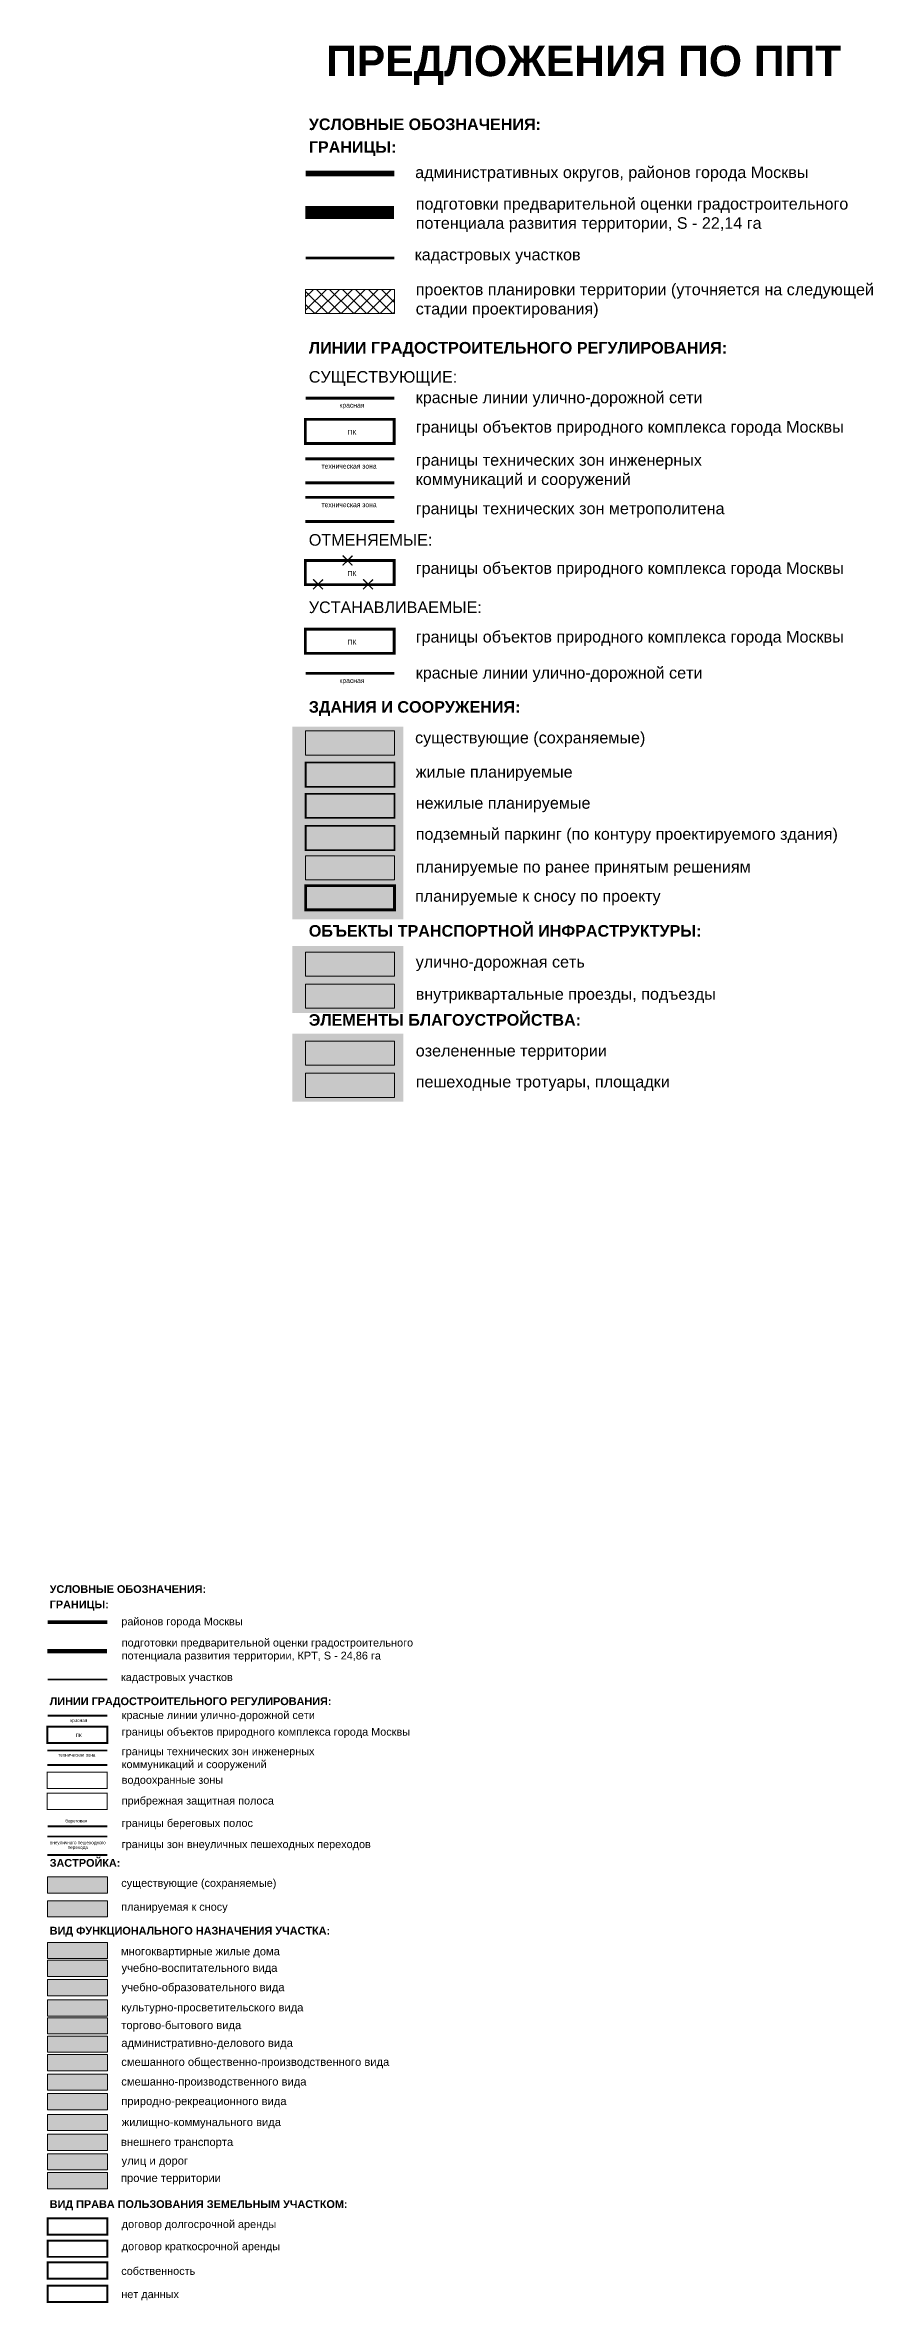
# Model space of a CAD drawing. Extents: x -129681 to -126463, y -103370 to -101447.
# Drawn here: x -128938 to -128652, y -102259 to -101477 of the extents above; entities that cross this region are included whole.
import ezdxf

# ---------------------------------------------------------------- set-up
doc = ezdxf.new("R2010")
doc.units = 0
doc.header["$MEASUREMENT"] = 0
for name, pattern in [('ACAD_ISO02W100', [15, 12, -3]), ('DASHED', [6, 4, -2]), ('JIS_02_1.0', [2, 1, -1]), ('L00s01s', [3, 3, 0]), ('L00s04s', [8, 6, -2])]:
    doc.linetypes.add(name, pattern=pattern)
for name, color, linetype, true_color in [('000_смеш_общ_производ', 253, 'Continuous', 0xad84ae), ('000_торгового бытового', 31, 'Continuous', 0xf4b598), ('Административные', 9, 'Continuous', 0xcbb2cc), ('Внешний транспорт', 253, 'Continuous', 0x999999), ('Жил-комм', 9, 'Continuous', 0xd7c6c1), ('Культур-просвет', 21, 'Continuous', 0xf99f9f), ('Многоквартирная', 41, 'Continuous', 0xf9e79f), ('образовани', 9, 'Continuous', 0xd5a9aa), ('природно-рекреационные', 73, 'Continuous', 0x9ab970), ('прочие', 254, 'Continuous', 0xe0e0e0), ('Смеш_производственные', 9, 'Continuous', 0xb1b5e1), ('УДС', 7, 'Continuous', 0xfefefe), ('Учебно-воспитательные', 254, 'Continuous', 0xcde1b7)]:
    doc.layers.add(name, color=color, linetype=linetype, true_color=true_color)
for name, color, linetype, lineweight in [('16F_17F', 1, 'L00s17b', 0), ('18F', 1, 'L00s18b', 0), ('1B', 1, 'L00s01s', 0), ('29B', 1, 'L00s04s', 0), ('В_ЗАСТР_снос_Л', 2, 'DASHED', 50), ('Гр подготовки', 192, 'JIS_02_1.0', 50), ('ЗАСТР_Пр_нежилая_Л', 7, 'Continuous', 30), ('ЗАСТР_Принятые решен_Л', 7, 'Continuous', 30), ('ЗАСТР_Сущ_Л', 7, 'Continuous', 30), ('ТЕКСТ_условные', 7, 'Continuous', 13), ('ТРАНС_Сущ_проезды_Л', 7, 'Continuous', 15), ('ТРАНС_Сущ_УДС_Л', 7, 'Continuous', 15)]:
    doc.layers.add(name, color=color, linetype=linetype, lineweight=lineweight)
for name, color, linetype in [('17F_2B', 1, 'L00s17b'), ('Договор долгосрочной аренды', 150, 'Continuous'), ('ЗАСТР_Пр_паркинг_Л', 220, 'ACAD_ISO02W100'), ('крестики', 7, 'Continuous')]:
    doc.layers.add(name, color=color, linetype=linetype)
for name, color, linetype, lineweight, true_color in [('БЛ_Пр_зелень_Ш', 64, 'Continuous', 9, 0x839c21), ('БЛ_Пр_тротуар_Ш', 51, 'Continuous', 9, 0xfdf0aa), ('ЗАСТР_Пр_жилая_Ш', 24, 'Continuous', 9, 0x922e07), ('ЗАСТР_Пр_нежилая_Ш', 30, 'Continuous', 9, 0xfb8218), ('ЗАСТР_Принятые решен_Ш', 21, 'Continuous', 9, 0xfda85e), ('ЗАСТР_Сущ_Ш', 253, 'Continuous', 9, 0xaaa096), ('ТРАНС_Сущ_проезды_Ш', 254, 'Continuous', 9, 0xe3e3e3), ('ТРАНС_Сущ_УДС_Ш', 9, 'Continuous', 9, 0xc9c9c9)]:
    doc.layers.add(name, color=color, linetype=linetype, lineweight=lineweight, true_color=true_color)
doc.styles.add('PLANSHET', font='arial.ttf', dxfattribs={"height": 4})
doc.styles.get("Standard").update_dxf_attribs({"font": 'arial.ttf'})
doc.styles.add('УСЛОВКИ', font='calibri.ttf', dxfattribs={"height": 10})
doc.linetypes.add('L00s17b', pattern='A,3,-2,0.5,-2,3,[144,RED_LNS.shx,S=2,R=0,X=-1.5,Y=-2.5],3,-2,0.5,-2,3', length=21)
doc.linetypes.add('L00s18b', pattern='A,10,[165,RED_LNS.shx,S=2,R=0,X=0,Y=-2.5],10', length=20)

# ---------------------------------------------------------------- blocks, each defined once
blk = doc.blocks.new('крестик')
at = {"layer": 'крестики', "const_width": 0.7}
for points in [[(-9864.4, -15243.5), (-9856.8, -15243.5)], [(-9860.6, -15239.7), (-9860.6, -15247.3)]]:
    blk.add_lwpolyline(points, dxfattribs=at)

msp = doc.modelspace()

# ---------------------------------------------------------------- hatches: boundary and pattern name
at = {"true_color": 0xfffffe, "transparency": 33554559}
h = msp.add_hatch(color=7, dxfattribs=at)
h.dxf.hatch_style = 1
h.paths.add_polyline_path([(-128852.78, -101713.37), (-128814.31, -101713.37), (-128814.31, -101780.06), (-128852.78, -101780.06)])
h = msp.add_hatch(color=7, dxfattribs=at)
h.dxf.hatch_style = 1
h.paths.add_polyline_path([(-128852.78, -101789.37), (-128814.31, -101789.37), (-128814.31, -101812.55), (-128852.78, -101812.55)])
h = msp.add_hatch(color=7, dxfattribs=at)
h.dxf.hatch_style = 1
h.paths.add_polyline_path([(-128852.78, -101819.75), (-128814.31, -101819.75), (-128814.31, -101843.31), (-128852.78, -101843.31)])
at = {"layer": '000_смеш_общ_производ'}
h = msp.add_hatch(color=256, dxfattribs=at)
h.dxf.hatch_style = 1
h.paths.add_polyline_path([(-128916.89, -102173.45), (-128916.89, -102179.08), (-128937.64, -102179.08), (-128937.64, -102173.45)])
at = {"layer": '000_торгового бытового'}
h = msp.add_hatch(color=256, dxfattribs=at)
h.dxf.hatch_style = 1
h.paths.add_polyline_path([(-128937.64, -102160.7), (-128916.89, -102160.7), (-128916.89, -102166.33), (-128937.64, -102166.33)])
at = {"layer": 'Административные'}
h = msp.add_hatch(color=256, dxfattribs=at)
h.dxf.hatch_style = 1
h.paths.add_polyline_path([(-128937.64, -102172.68), (-128937.64, -102167.05), (-128916.89, -102167.05), (-128916.89, -102172.68)])
at = {"layer": 'БЛ_Пр_зелень_Ш'}
h = msp.add_hatch(color=256, dxfattribs=at)
h.dxf.hatch_style = 1
h.paths.add_polyline_path([(-128817.39, -101822.34), (-128848.19, -101822.34), (-128848.19, -101830.69), (-128817.39, -101830.69)])
at = {"layer": 'БЛ_Пр_тротуар_Ш'}
h = msp.add_hatch(color=256, dxfattribs=at)
h.dxf.hatch_style = 1
h.paths.add_polyline_path([(-128848.19, -101833.44), (-128817.39, -101833.44), (-128817.39, -101841.8), (-128848.19, -101841.8)])
at = {"layer": 'Внешний транспорт'}
h = msp.add_hatch(color=256, dxfattribs=at)
h.dxf.hatch_style = 1
h.paths.add_polyline_path([(-128937.64, -102206.72), (-128937.64, -102201.1), (-128916.89, -102201.1), (-128916.89, -102206.72)])
at = {"layer": 'Жил-комм'}
h = msp.add_hatch(color=256, dxfattribs=at)
h.dxf.hatch_style = 1
h.paths.add_polyline_path([(-128937.64, -102199.83), (-128937.64, -102194.21), (-128916.89, -102194.21), (-128916.89, -102199.83)])
at = {"layer": 'ЗАСТР_Пр_жилая_Ш'}
h = msp.add_hatch(color=256, dxfattribs=at)
h.dxf.hatch_style = 1
h.paths.add_polyline_path([(-128848.19, -101734.14), (-128817.39, -101734.14), (-128817.39, -101725.79), (-128848.19, -101725.79)])
at = {"layer": 'ЗАСТР_Пр_нежилая_Ш'}
h = msp.add_hatch(color=256, dxfattribs=at)
h.dxf.hatch_style = 1
h.paths.add_polyline_path([(-128848.19, -101744.93), (-128817.39, -101744.93), (-128817.39, -101736.57), (-128848.19, -101736.57)])
at = {"layer": 'ЗАСТР_Принятые решен_Ш'}
h = msp.add_hatch(color=256, dxfattribs=at)
h.dxf.hatch_style = 1
h.paths.add_polyline_path([(-128848.19, -101766.4), (-128817.39, -101766.4), (-128817.39, -101758.05), (-128848.19, -101758.05)])
at = {"layer": 'ЗАСТР_Сущ_Ш'}
h = msp.add_hatch(dxfattribs=at)
h.set_pattern_fill('ANSI37', color=4)
h.set_pattern_definition([(45, (-127996.3097, -103460.6347), (-2.245064, 2.245064), []), (135, (-127996.3097, -103460.6347), (-2.245064, -2.245064), [])])
h.paths.add_polyline_path([(-128848.19, -101570.21), (-128817.39, -101570.21), (-128817.39, -101561.85), (-128848.19, -101561.85)])
at = {"layer": 'ЗАСТР_Сущ_Ш', "true_color": 0xb1a398}
h = msp.add_hatch(color=253, dxfattribs=at)
h.dxf.hatch_style = 1
h.paths.add_polyline_path([(-128848.19, -101723.19), (-128817.39, -101723.19), (-128817.39, -101714.83), (-128848.19, -101714.83)])
at = {"layer": 'Культур-просвет'}
h = msp.add_hatch(color=256, dxfattribs=at)
h.dxf.hatch_style = 1
h.paths.add_polyline_path([(-128937.64, -102160.18), (-128937.64, -102154.55), (-128916.89, -102154.55), (-128916.89, -102160.18)])
at = {"layer": 'Многоквартирная'}
h = msp.add_hatch(color=256, dxfattribs=at)
h.dxf.hatch_style = 1
h.paths.add_polyline_path([(-128916.89, -102134.59), (-128937.64, -102134.59), (-128937.64, -102140.21), (-128916.89, -102140.21)])
at = {"layer": 'образовани'}
h = msp.add_hatch(color=256, dxfattribs=at)
h.dxf.hatch_style = 1
h.paths.add_polyline_path([(-128916.89, -102147.51), (-128937.64, -102147.51), (-128937.64, -102153.14), (-128916.89, -102153.14)])
at = {"layer": 'природно-рекреационные'}
h = msp.add_hatch(color=256, dxfattribs=at)
h.dxf.hatch_style = 1
h.paths.add_polyline_path([(-128916.89, -102192.62), (-128937.64, -102192.62), (-128937.64, -102186.99), (-128916.89, -102186.99)])
at = {"layer": 'прочие'}
h = msp.add_hatch(color=256, dxfattribs=at)
h.dxf.hatch_style = 1
h.paths.add_polyline_path([(-128937.64, -102214.31), (-128916.89, -102214.31), (-128916.89, -102219.94), (-128937.64, -102219.94)])
at = {"layer": 'Смеш_производственные'}
h = msp.add_hatch(color=256, dxfattribs=at)
h.dxf.hatch_style = 1
h.paths.add_polyline_path([(-128916.89, -102180.21), (-128916.89, -102185.84), (-128937.64, -102185.84), (-128937.64, -102180.21)])
at = {"layer": 'ТЕКСТ_условные', "true_color": 0xb1a398}
h = msp.add_hatch(color=253, dxfattribs=at)
h.dxf.hatch_style = 1
h.paths.add_polyline_path([(-128937.64, -102111.87), (-128916.89, -102111.87), (-128916.89, -102117.5), (-128937.64, -102117.5)])
h = msp.add_hatch(color=253, dxfattribs=at)
h.dxf.hatch_style = 1
h.paths.add_polyline_path([(-128937.64, -102120.14), (-128916.89, -102120.14), (-128916.89, -102125.77), (-128937.64, -102125.77)])
at = {"layer": 'ТРАНС_Сущ_проезды_Ш'}
h = msp.add_hatch(color=256, dxfattribs=at)
h.dxf.hatch_style = 1
h.paths.add_polyline_path([(-128848.19, -101802.58), (-128817.39, -101802.58), (-128817.39, -101810.94), (-128848.19, -101810.94)])
at = {"layer": 'ТРАНС_Сущ_УДС_Ш', "true_color": 0x878787}
h = msp.add_hatch(color=252, dxfattribs=at)
h.dxf.hatch_style = 1
h.paths.add_polyline_path([(-128817.39, -101791.48), (-128848.19, -101791.48), (-128848.19, -101799.83), (-128817.39, -101799.83)])
at = {"layer": 'УДС'}
h = msp.add_hatch(color=256, dxfattribs=at)
h.dxf.hatch_style = 1
h.paths.add_polyline_path([(-128916.89, -102213.45), (-128937.64, -102213.45), (-128937.64, -102207.82), (-128916.89, -102207.82)])
at = {"layer": 'Учебно-воспитательные'}
h = msp.add_hatch(color=256, dxfattribs=at)
h.dxf.hatch_style = 1
h.paths.add_polyline_path([(-128916.89, -102140.81), (-128937.64, -102140.81), (-128937.64, -102146.44), (-128916.89, -102146.44)])

# ---------------------------------------------------------------- linework, layer by layer
at = {"layer": '16F_17F', "ltscale": 0.5, "const_width": 0.337, "flags": 128}
msp.add_lwpolyline([(-128937.73, -102082.88), (-128916.97, -102082.88), (-128916.97, -102088.51), (-128937.73, -102088.51)], close=True, dxfattribs=at)
at = {"layer": '17F_2B', "ltscale": 0.5, "const_width": 0.337, "flags": 128}
msp.add_lwpolyline([(-128937.73, -102075.65), (-128916.97, -102075.65), (-128916.97, -102081.28), (-128937.73, -102081.28)], close=True, dxfattribs=at)
at = {"layer": '18F', "flags": 128}
for points, const_width in [([(-128848.32, -101606.85), (-128817.51, -101606.85), (-128817.51, -101615.21), (-128848.32, -101615.21)], 1), ([(-128848.32, -101655.77), (-128817.51, -101655.77), (-128817.51, -101664.13), (-128848.32, -101664.13)], 1), ([(-128937.73, -102059.85), (-128916.97, -102059.85), (-128916.97, -102065.48), (-128937.73, -102065.48)], 0.674)]:
    msp.add_lwpolyline(points, close=True, dxfattribs=dict(at, const_width=const_width))
at = {"layer": '18F', "color": 18, "true_color": 0x000000, "const_width": 1, "flags": 128}
msp.add_lwpolyline([(-128848.32, -101679.57), (-128817.51, -101679.57), (-128817.51, -101687.92), (-128848.32, -101687.92)], close=True, dxfattribs=at)
at = {"layer": '1B', "flags": 128}
for points, const_width in [([(-128848.19, -101599.48), (-128817.51, -101599.48)], 1), ([(-128937.64, -102056), (-128916.97, -102056)], 0.674)]:
    msp.add_lwpolyline(points, dxfattribs=dict(at, const_width=const_width))
at = {"layer": '1B', "color": 18, "true_color": 0x000000, "const_width": 1, "flags": 128}
msp.add_lwpolyline([(-128848.19, -101694.88), (-128817.51, -101694.88)], dxfattribs=at)
at = {"layer": '29B', "flags": 128}
for points, const_width in [([(-128817.51, -101620.51), (-128848.32, -101620.51)], 1), ([(-128848.32, -101628.87), (-128817.51, -101628.87)], 1), ([(-128817.51, -101633.88), (-128848.32, -101633.88)], 1), ([(-128848.32, -101642.24), (-128817.51, -101642.24)], 1), ([(-128916.97, -102068.1), (-128937.73, -102068.1)], 0.674), ([(-128937.73, -102073.14), (-128916.97, -102073.14)], 0.674), ([(-128916.97, -102097.91), (-128937.73, -102097.91)], 0.674), ([(-128937.73, -102104.32), (-128916.97, -102104.32)], 0.674)]:
    msp.add_lwpolyline(points, dxfattribs=dict(at, const_width=const_width))
at = {"layer": '29B', "color": 5, "const_width": 0.674, "flags": 128}
msp.add_lwpolyline([(-128937.64, -102094.38), (-128916.97, -102094.38)], dxfattribs=at)
at = {"layer": 'В_ЗАСТР_снос_Л', "const_width": 1}
msp.add_lwpolyline([(-128848.19, -101776.8), (-128817.39, -101776.8), (-128817.39, -101768.44), (-128848.19, -101768.44)], close=True, dxfattribs=at)
at = {"layer": 'Гр подготовки', "ltscale": 4.5, "const_width": 4.5, "flags": 128}
msp.add_lwpolyline([(-128848.32, -101535.18), (-128817.63, -101535.18)], dxfattribs=at)
at = {"layer": 'Гр подготовки', "color": 172, "linetype": 'Continuous', "ltscale": 4.5, "const_width": 1.5, "flags": 128}
msp.add_lwpolyline([(-128937.73, -102033.7), (-128917.06, -102033.7)], dxfattribs=at)
at = {"layer": 'Договор долгосрочной аренды', "const_width": 0.674}
msp.add_lwpolyline([(-128937.64, -102235.89), (-128916.89, -102235.89), (-128916.89, -102230.26), (-128937.64, -102230.26)], close=True, dxfattribs=at)
at = {"layer": 'ЗАСТР_Пр_нежилая_Л', "lineweight": 0, "const_width": 0.588}
for points in [[(-128848.19, -101734.14), (-128817.39, -101734.14), (-128817.39, -101725.79), (-128848.19, -101725.79)], [(-128848.19, -101744.93), (-128817.39, -101744.93), (-128817.39, -101736.57), (-128848.19, -101736.57)]]:
    msp.add_lwpolyline(points, close=True, dxfattribs=at)
at = {"layer": 'ЗАСТР_Пр_паркинг_Л', "ltscale": 0.2, "const_width": 0.588, "flags": 128}
msp.add_lwpolyline([(-128848.19, -101756.1), (-128817.39, -101756.1), (-128817.39, -101747.75), (-128848.19, -101747.75)], close=True, dxfattribs=at)
at = {"layer": 'ЗАСТР_Принятые решен_Л', "lineweight": 0}
msp.add_lwpolyline([(-128848.19, -101766.4), (-128817.39, -101766.4), (-128817.39, -101758.05), (-128848.19, -101758.05)], close=True, dxfattribs=at)
at = {"layer": 'ЗАСТР_Сущ_Л', "color": 4, "lineweight": 0}
msp.add_lwpolyline([(-128848.19, -101570.21), (-128817.39, -101570.21), (-128817.39, -101561.85), (-128848.19, -101561.85)], close=True, dxfattribs=at)
at = {"layer": 'ЗАСТР_Сущ_Л', "lineweight": 0}
msp.add_lwpolyline([(-128848.19, -101723.19), (-128817.39, -101723.19), (-128817.39, -101714.83), (-128848.19, -101714.83)], close=True, dxfattribs=at)
at = {"layer": 'ТЕКСТ_условные', "color": 241}
for points, const_width in [([(-128848.19, -101521.63), (-128817.51, -101521.63)], 2), ([(-128937.64, -102023.63), (-128916.97, -102023.63)], 1.35)]:
    msp.add_lwpolyline(points, dxfattribs=dict(at, const_width=const_width))
at = {"layer": 'ТЕКСТ_условные', "color": 5}
for points, const_width in [([(-128848.19, -101550.96), (-128817.51, -101550.96)], 1), ([(-128937.64, -102043.5), (-128916.97, -102043.5)], 0.674)]:
    msp.add_lwpolyline(points, dxfattribs=dict(at, const_width=const_width))
at = {"layer": 'ТЕКСТ_условные'}
for points in [[(-128937.64, -102111.87), (-128916.89, -102111.87), (-128916.89, -102117.5), (-128937.64, -102117.5)], [(-128937.64, -102134.59), (-128916.89, -102134.59), (-128916.89, -102140.21), (-128937.64, -102140.21)], [(-128937.64, -102140.81), (-128916.89, -102140.81), (-128916.89, -102146.44), (-128937.64, -102146.44)], [(-128937.64, -102147.51), (-128916.89, -102147.51), (-128916.89, -102153.14), (-128937.64, -102153.14)], [(-128937.64, -102154.55), (-128916.89, -102154.55), (-128916.89, -102160.18), (-128937.64, -102160.18)], [(-128937.64, -102160.7), (-128916.89, -102160.7), (-128916.89, -102166.33), (-128937.64, -102166.33)], [(-128937.64, -102167.05), (-128916.89, -102167.05), (-128916.89, -102172.68), (-128937.64, -102172.68)], [(-128937.64, -102173.45), (-128916.89, -102173.45), (-128916.89, -102179.08), (-128937.64, -102179.08)], [(-128937.64, -102180.21), (-128916.89, -102180.21), (-128916.89, -102185.84), (-128937.64, -102185.84)], [(-128937.64, -102186.99), (-128916.89, -102186.99), (-128916.89, -102192.62), (-128937.64, -102192.62)], [(-128937.64, -102194.21), (-128916.89, -102194.21), (-128916.89, -102199.83), (-128937.64, -102199.83)], [(-128937.64, -102201.1), (-128916.89, -102201.1), (-128916.89, -102206.72), (-128937.64, -102206.72)], [(-128937.64, -102207.82), (-128916.89, -102207.82), (-128916.89, -102213.45), (-128937.64, -102213.45)], [(-128937.64, -102214.31), (-128916.89, -102214.31), (-128916.89, -102219.94), (-128937.64, -102219.94)]]:
    msp.add_lwpolyline(points, close=True, dxfattribs=at)
at = {"layer": 'ТЕКСТ_условные', "color": 2}
msp.add_lwpolyline([(-128937.64, -102120.14), (-128916.89, -102120.14), (-128916.89, -102125.77), (-128937.64, -102125.77)], close=True, dxfattribs=at)
at = {"layer": 'ТЕКСТ_условные', "color": 30, "lineweight": 35, "true_color": 0xf8991e, "const_width": 0.674}
msp.add_lwpolyline([(-128937.64, -102243.56), (-128916.89, -102243.56), (-128916.89, -102237.93), (-128937.64, -102237.93)], close=True, dxfattribs=at)
at = {"layer": 'ТЕКСТ_условные', "color": 3, "lineweight": 35, "const_width": 0.674}
msp.add_lwpolyline([(-128937.64, -102251.1), (-128916.89, -102251.1), (-128916.89, -102245.47), (-128937.64, -102245.47)], close=True, dxfattribs=at)
at = {"layer": 'ТЕКСТ_условные', "lineweight": 35, "const_width": 0.674}
msp.add_lwpolyline([(-128937.64, -102259.16), (-128916.89, -102259.16), (-128916.89, -102253.53), (-128937.64, -102253.53)], close=True, dxfattribs=at)
at = {"layer": 'ТРАНС_Сущ_проезды_Л', "lineweight": 0}
for points in [[(-128848.19, -101802.58), (-128817.39, -101802.58), (-128817.39, -101810.94), (-128848.19, -101810.94)], [(-128848.19, -101833.44), (-128817.39, -101833.44), (-128817.39, -101841.8), (-128848.19, -101841.8)]]:
    msp.add_lwpolyline(points, close=True, dxfattribs=at)
at = {"layer": 'ТРАНС_Сущ_УДС_Л', "lineweight": 0}
for points in [[(-128848.19, -101791.48), (-128817.39, -101791.48), (-128817.39, -101799.83), (-128848.19, -101799.83)], [(-128848.19, -101822.34), (-128817.39, -101822.34), (-128817.39, -101830.69), (-128848.19, -101830.69)]]:
    msp.add_lwpolyline(points, close=True, dxfattribs=at)

# ---------------------------------------------------------------- block references
at = {"layer": 'крестики', "xscale": 0.6331573478648042, "yscale": 0.6331573478648042, "zscale": 0.6331573478648042, "rotation": 134.4110869299184}
for p in [(-140097.18, -103950.1), (-140107.42, -103958.34), (-140090.09, -103958.34)]:
    msp.add_blockref('крестик', p, dxfattribs=at)

# ---------------------------------------------------------------- texts
at = {"attachment_point": 1}
for s, width, gutter_width, insert, char_height in [('{\\fArial|b1|i0|c204|p34;УСЛОВНЫЕ ОБОЗНАЧЕНИЯ:}', 171.0764, 12.5, (-128847.1, -101502.61), 4), ('{\\fArial|b1|i0|c204|p34;ГРАНИЦЫ:}', 171.0764, 12.5, (-128847.1, -101510.5), 4), ('подготовки предварительной оценки градостроительного потенциала развития территории, S - 22,14 га', 171.0764, 12.5, (-128810.04, -101530.16), 4), ('проектов планировки территории (уточняется на следующей стадии проектирования)', 171.0764, 12.5, (-128810.04, -101559.85), 4), ('{\\fArial|b1|i0|c204|p34;ЛИНИИ ГРАДОСТРОИТЕЛЬНОГО РЕГУЛИРОВАНИЯ:}', 171.0764, 12.5, (-128847.1, -101580.04), 4), ('СУЩЕСТВУЮЩИЕ:', 171.0764, 12.5, (-128847.1, -101590.13), 4), ('красные линии улично-дорожной сети', 171.0764, 12.5, (-128810.04, -101597.26), 4), ('границы объектов природного комплекса города Москвы', 171.0764, 12.5, (-128810.04, -101607.47), 4), ('границы технических зон инженерных коммуникаций и сооружений', 133.5426, 12.5, (-128810.04, -101618.93), 4), ('границы технических зон метрополитена', 133.5426, 12.5, (-128810.04, -101635.71), 4), ('ОТМЕНЯЕМЫЕ:', 171.0764, 12.5, (-128847.1, -101646.63), 4), ('границы объектов природного комплекса города Москвы', 171.0764, 12.5, (-128810.04, -101656.39), 4), ('УСТАНАВЛИВАЕМЫЕ:', 171.0764, 12.5, (-128847.1, -101669.97), 4), ('границы объектов природного комплекса города Москвы', 171.0764, 12.5, (-128810.04, -101680.18), 4), ('красные линии улично-дорожной сети', 171.0764, 12.5, (-128810.04, -101692.66), 4), ('{\\fArial|b1|i0|c204|p34;ЗДАНИЯ И СООРУЖЕНИЯ:}', 171.0764, 12.5, (-128847.1, -101704.5), 4), ('жилые планируемые', 133.5426, 12.5, (-128810.04, -101727.01), 4), ('нежилые планируемые', 133.5426, 12.5, (-128810.04, -101737.78), 4), ('{\\C7;подземный паркинг (по контуру проектируемого здания)}', 161.894, 12.5, (-128810.04, -101748.54), 4), ('планируемые по ранее принятым решениям', 133.5426, 12.5, (-128810.04, -101759.88), 4), ('{\\fArial|b1|i0|c204|p34;ОБЪЕКТЫ ТРАНСПОРТНОЙ ИНФРАСТРУКТУРЫ:}', 171.0764, 12.5, (-128847.1, -101782.1), 4), ('улично-дорожная сеть', 133.5426, 12.5, (-128810.04, -101792.83), 4), ('внутриквартальные проезды, подъезды', 133.5426, 12.5, (-128810.04, -101803.98), 4), ('{\\fArial|b1|i0|c204|p34;ЭЛЕМЕНТЫ БЛАГОУСТРОЙСТВА:}', 171.0764, 12.5, (-128847.1, -101812.96), 4), ('озелененные территории', 133.5426, 12.5, (-128810.04, -101823.61), 4), ('пешеходные тротуары, площадки', 133.5426, 12.5, (-128810.04, -101834.37), 4), ('{\\fArial|b1|i0|c204|p34;УСЛОВНЫЕ ОБОЗНАЧЕНИЯ:}', 115.2438, 8.42, (-128936.9, -102010.83), 2.6946), ('{\\fArial|b1|i0|c204|p34;ГРАНИЦЫ:}', 115.2438, 8.42, (-128936.9, -102016.14), 2.6946), ('подготовки предварительной оценки градостроительного потенциала развития территории, КРТ, S - 24,86 га', 115.2438, 8.42, (-128911.94, -102029.38), 2.69456), ('{\\fArial|b1|i0|c204|p34;ЛИНИИ ГРАДОСТРОИТЕЛЬНОГО РЕГУЛИРОВАНИЯ:}', 115.2438, 8.42, (-128936.9, -102049.69), 2.6946), ('красные линии улично-дорожной сети', 115.2438, 8.42, (-128911.94, -102054.51), 2.6946), ('границы объектов природного комплекса города Москвы', 115.2438, 8.42, (-128911.94, -102060.27), 2.6946), ('границы технических зон инженерных коммуникаций и сооружений', 89.9595, 8.42, (-128911.94, -102067.04), 2.6946), ('водоохранные зоны', 89.9595, 8.42, (-128911.94, -102076.95), 2.6946), ('прибрежная защитная полоса', 89.9595, 8.42, (-128911.94, -102084.13), 2.6946), ('{\\C7;границы береговых полос}', 115.2438, 8.42, (-128911.94, -102091.9), 2.6946), ('{\\fArial|b1|i0|c204|p34;ЗАСТРОЙКА:}', 115.2438, 8.42, (-128936.9, -102105.7), 2.6946), ('границы зон внеуличных пешеходных переходов', 89.9595, 8.42, (-128911.94, -102099.23), 2.6946), ('{\\fArial|b1|i0|c204|p34;\\H1.00001x;\\C7;ВИД ФУНКЦИОНАЛЬНОГО НАЗНАЧЕНИЯ УЧАСТКА\\H0.99999x;\\C256;:}', 115.2438, 8.42, (-128936.9, -102129.19), 2.6946), ('{\\fArial|b1|i0|c204|p34;ВИД ПРАВА ПОЛЬЗОВАНИЯ ЗЕМЕЛЬНЫМ УЧАСТКОМ:}', 115.2438, 8.42, (-128936.9, -102223.93), 2.6946)]:
    msp.add_mtext_dynamic_manual_height_columns(s, width=width, gutter_width=gutter_width, heights=[0], dxfattribs=dict(at, insert=insert, char_height=char_height))
at = {"layer": '18F', "attachment_point": 1, "style": 'PLANSHET'}
for s, insert, char_height, width in [('\\pxsm0.85;{\\H1.00001x;\\C7;\\P\\ps*,qc;\\Ftxt|c204;\\C256;красная}', (-128845.93, -101598.68), 1.7, 27.5784), ('\\pxsm0.85;{\\fArial|b0|i0|c204|p34;\\H1.00001x;\\C7;\\P\\ps*,qc;\\Ftxt|c204;\\C256;ПК}', (-128845.93, -101608.09), 1.7, 27.5784), ('\\pxsm0.85;{\\fArial|b0|i0|c204|p34;\\H1.00001x;\\C7;\\P\\ps*,qc;\\Ftxt|c204;\\C256;ПК}', (-128845.93, -101657.01), 1.7, 27.5784), ('\\pxsm0.85;{\\H1.00001x;\\C7;\\P\\ps*,qc;\\Ftxt|c204;\\C256;красная}', (-128936.12, -102055.47), 1.1452, 18.5779), ('\\pxsm0.85;{\\fArial|b0|i0|c204|p34;\\H1.00001x;\\C7;\\P\\ps*,qc;\\Ftxt|c204;\\C256;ПК}', (-128936.12, -102060.69), 1.1452, 18.5779), ('\\pxsm0.85;{\\H1.00001x;\\C7;\\P\\ps*;\\Ftxt|c204;\\C256;береговая}', (-128931.47, -102090.27), 1.1452, 18.5779)]:
    msp.add_mtext(s, dxfattribs=dict(at, insert=insert, char_height=char_height, width=width))
at = {"layer": '18F', "color": 18, "true_color": 0x000000, "char_height": 1.7, "width": 27.5784, "attachment_point": 1, "style": 'PLANSHET'}
for s, insert in [('\\pxsm0.85;{\\H1.00001x;\\C7;\\P\\ps*,qc;\\Ftxt|c204;\\C256;\\c0;ПК}', (-128845.93, -101680.81)), ('\\pxsm0.85;{\\H1.00001x;\\C7;\\P\\ps*,qc;\\Ftxt|c204;\\C256;\\c0;красная}', (-128845.93, -101694.08))]:
    msp.add_mtext(s, dxfattribs=dict(at, insert=insert))
at = {"layer": '29B', "style": 'PLANSHET'}
for s, insert, char_height, width, attachment_point in [('\\pxsm0.85;{\\fArial|b0|i0|c204|p34;\\H1.00001x;\\C7;\\P\\ps*,qc;\\Ftxt|c204;\\C256;техническая зона}', (-128845.93, -101619.8), 1.7, 25.5812, 1), ('\\pxsm0.85;{\\fArial|b0|i0|c204|p34;\\H1.00001x;\\C7;\\P\\ps*,qc;\\Ftxt|c204;\\C256;техническая зона}', (-128845.93, -101633.18), 1.7, 25.5812, 1), ('\\pxsm0.85;{\\fArial|b0|i0|c204|p34;\\H1.00001x;\\C7;\\P\\ps*,qc;\\Ftxt|c204;\\C256;техническая зона}', (-128936.12, -102067.44), 1.1452, 17.2325, 1), ('\\pxsm0.85;{\\H1.00001x;\\C7;\\P\\ps*;\\Ftxt|c204;\\C256;внеуличного пешеходного перехода}', (-128927.16, -102100.19), 1.1452, 21.7289, 5)]:
    msp.add_mtext(s, dxfattribs=dict(at, insert=insert, char_height=char_height, width=width, attachment_point=attachment_point))
at = {"layer": 'ТЕКСТ_условные', "color": 7, "transparency": 33554687, "style": 'PLANSHET'}
for s, height, p in [('административных округов, районов города Москвы', 4, (-128810.24, -101523.25)), ('кадастровых участков', 4, (-128810.41, -101551.77)), ('существующие (сохраняемые) ', 4, (-128810.26, -101719.13)), ('планируемые к сносу по проекту  ', 4, (-128810.26, -101774.01)), ('районов города Москвы', 2.6946, (-128912.08, -102024.73)), ('кадастровых участков', 2.6946, (-128912.19, -102044.04)), ('существующие (сохраняемые) ', 2.6946, (-128912.09, -102115.35)), ('планируемая к сносу', 2.6946, (-128912.09, -102123.62)), ('многоквартирные жилые дома', 2.7727, (-128912.2, -102139.07)), ('учебно-воспитательного вида', 2.7727, (-128912, -102144.8)), ('учебно-образовательного вида', 2.7727, (-128912, -102151.5)), ('культурно-просветительского вида', 2.7727, (-128912.09, -102158.5)), ('торгово-бытового вида', 2.7727, (-128912.09, -102164.65)), ('смешанного общественно-производственного вида', 2.7727, (-128912.09, -102177.39)), ('административно-делового вида', 2.7727, (-128912.08, -102170.82)), ('смешанно-производственного вида', 2.7727, (-128912.09, -102184.2)), ('природно-рекреационного вида', 2.7727, (-128912.09, -102190.98)), ('жилищно-коммунального вида', 2.7727, (-128911.94, -102198.25)), ('внешнего транспорта', 2.7727, (-128912.19, -102205.13)), ('улиц и дорог', 2.7727, (-128912, -102211.61)), ('прочие территории', 2.7727, (-128912.19, -102217.6)), ('договор долгосрочной аренды', 2.6946, (-128911.94, -102233.58)), ('договор краткосрочной аренды', 2.6946, (-128911.94, -102241.25)), ('собственность', 2.6946, (-128912.09, -102249.8)), ('нет данных', 2.695, (-128912.09, -102257.86))]:
    msp.add_text(s, height=height, dxfattribs=at).set_placement(p)
at = {"layer": 'ТЕКСТ_условные', "transparency": 33554687, "insert": (-128841.1, -101477.35), "char_height": 10.584, "attachment_point": 1, "style": 'УСЛОВКИ'}
msp.add_mtext_dynamic_manual_height_columns('{\\fArial|b1|i0|c204|p34;ПРЕДЛОЖЕНИЯ ПО ППТ}', width=286.1548, gutter_width=30, heights=[0], dxfattribs=at)

doc.saveas('drawing.dxf')
